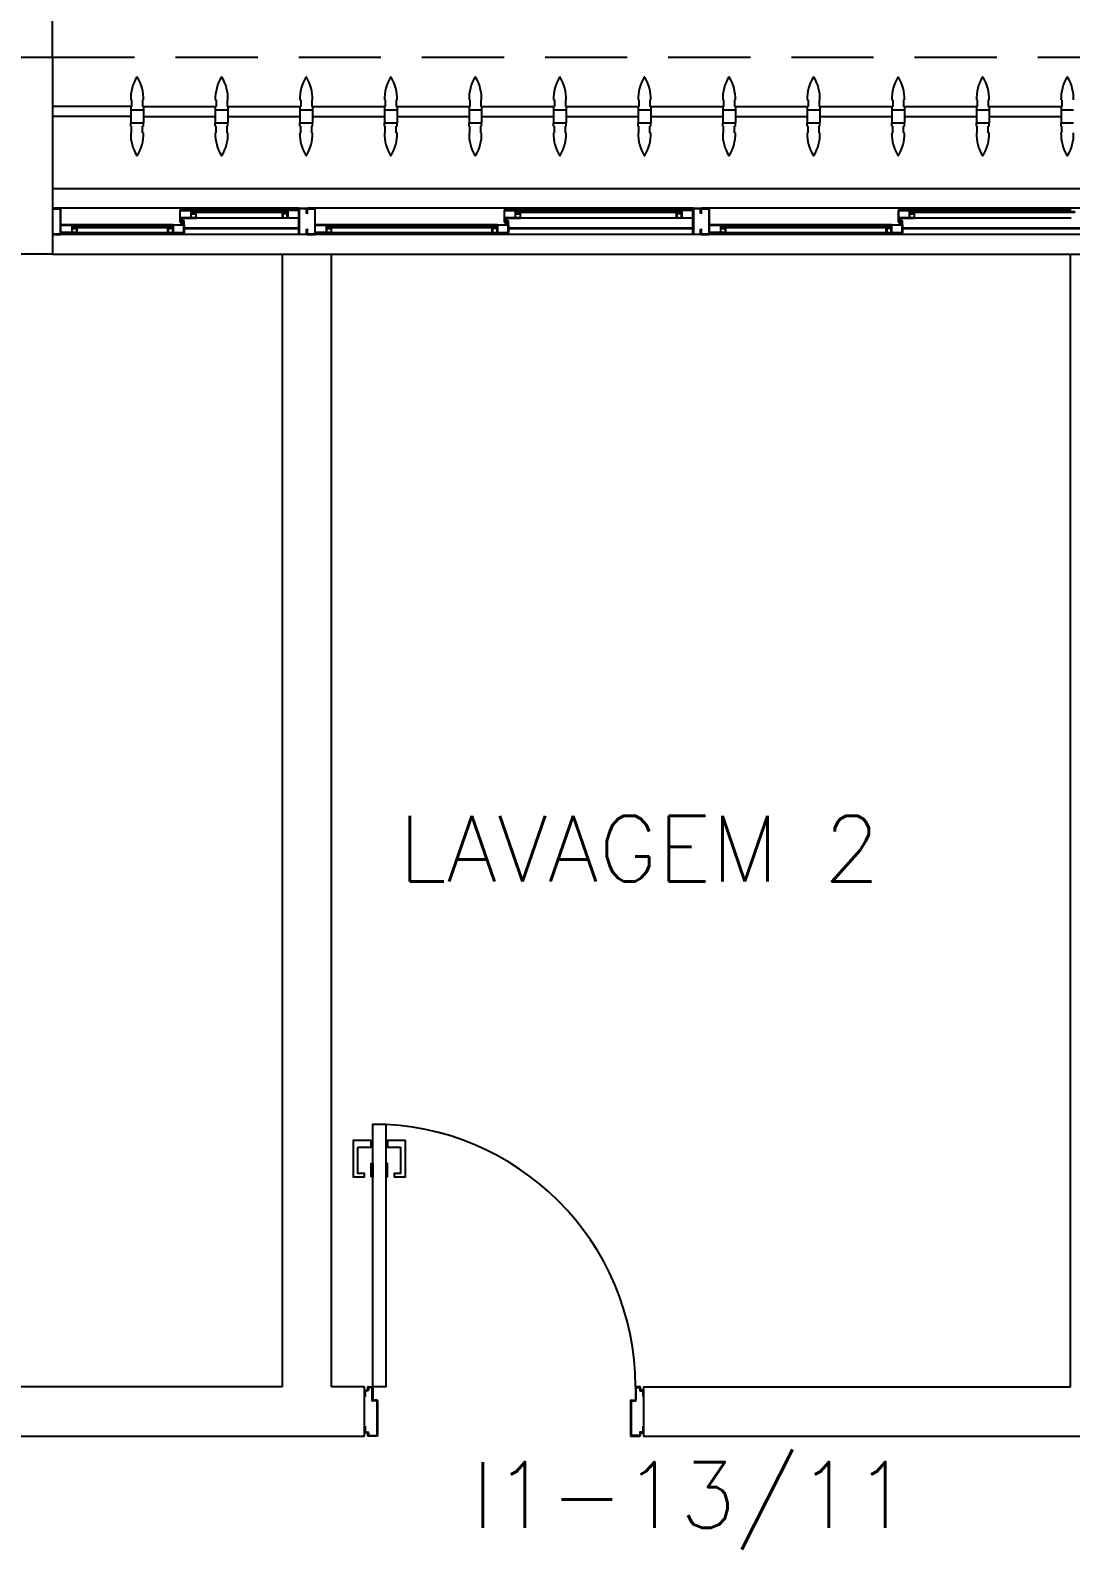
# Model space of a CAD drawing. Header units: millimetres. Extents: x 2801 to 3319, y 1187 to 1422.
# Drawn here: x 2943.108 to 2946.275, y 1353.454 to 1358.082 of the extents above; entities that cross this region are included whole.
import ezdxf

# ---------------------------------------------------------------- set-up
doc = ezdxf.new("R2010")
doc.units = ezdxf.units.MM
doc.linetypes.add('HIDDEN', pattern=[0.375, 0.25, -0.125])
for name, color, linetype in [('AR-ALV', 2, 'Continuous'), ('AR-BRISES', 1, 'Continuous'), ('AR-ESQ', 1, 'Continuous'), ('AR-ESTC', 3, 'Continuous'), ('AR-PEITORIL', 1, 'Continuous'), ('AR-PERGOLAPROJ', 1, 'HIDDEN'), ('AR-PORTA', 1, 'Continuous'), ('BR-PAINEL', 1, 'Continuous'), ('BR-SUPORTE', 1, 'Continuous'), ('DT-ESQ-BAGUETE-C', 2, 'Continuous'), ('DT-ESQ-BAGUETE-V', 1, 'Continuous'), ('DT-ESQ-CHAPA DOBRADA-V', 1, 'Continuous'), ('DT-ESQ-PERFIL CADEIRA-C', 2, 'Continuous'), ('DT-ESQ-PERFIL CADEIRA-V', 1, 'Continuous'), ('DT-ESQ-PERFIL U SIMPLES-C', 2, 'Continuous'), ('DT-ESQ-PERFIL U-C', 2, 'Continuous'), ('DT-ESQ-PERFIL U-V', 1, 'Continuous'), ('DT-ESQ-VIDRO-C', 2, 'Continuous'), ('ENDEREÇO', 2, 'Continuous'), ('maçaneta', 1, 'Continuous'), ('mov', 1, 'Continuous'), ('PG-PROJ', 1, 'HIDDEN'), ('PM-PERFIL U-C', 2, 'Continuous'), ('pm1', 2, 'Continuous'), ('TEXTO', 2, 'Continuous')]:
    doc.layers.add(name, color=color, linetype=linetype)
doc.styles.add('UNB-100', font='simplex.shx', dxfattribs={"height": 0.2})
doc.styles.add('UNB1-100', font='simplex.shx', dxfattribs={"height": 0.2})

# ---------------------------------------------------------------- blocks, each defined once
blk = doc.blocks.new('EF50-P')
at = {"layer": 'DT-ESQ-BAGUETE-C', "ltscale": 0.1}
for points in [[(2.61, -0.08), (2.5965, -0.08), (2.5965, -0.0785), (2.6095, -0.0785, 0.414214), (2.61, -0.078), (2.61, -0.067, 0.414214), (2.6095, -0.0665), (2.5965, -0.0665), (2.5965, -0.065), (2.61, -0.065, -0.414214), (2.6115, -0.0665), (2.6115, -0.0785, -0.414214)], [(3.1015, -0.08), (3.115, -0.08), (3.115, -0.0785), (3.102, -0.0785, -0.414214), (3.1015, -0.078), (3.1015, -0.067, -0.414214), (3.102, -0.0665), (3.115, -0.0665), (3.115, -0.065), (3.1015, -0.065, 0.414214), (3.1, -0.0665), (3.1, -0.0785, 0.414214)], [(3.81, -0.08), (3.7965, -0.08), (3.7965, -0.0785), (3.8095, -0.0785, 0.414214), (3.81, -0.078), (3.81, -0.067, 0.414214), (3.8095, -0.0665), (3.7965, -0.0665), (3.7965, -0.065), (3.81, -0.065, -0.414214), (3.8115, -0.0665), (3.8115, -0.0785, -0.414214)], [(4.3015, -0.08), (4.315, -0.08), (4.315, -0.0785), (4.302, -0.0785, -0.414214), (4.3015, -0.078), (4.3015, -0.067, -0.414214), (4.302, -0.0665), (4.315, -0.0665), (4.315, -0.065), (4.3015, -0.065, 0.414214), (4.3, -0.0665), (4.3, -0.0785, 0.414214)], [(4.7975, -0.08), (4.784, -0.08), (4.784, -0.0785), (4.797, -0.0785, 0.414214), (4.7975, -0.078), (4.7975, -0.067, 0.414214), (4.797, -0.0665), (4.784, -0.0665), (4.784, -0.065), (4.7975, -0.065, -0.414214), (4.799, -0.0665), (4.799, -0.0785, -0.414214)], [(5.0765, -0.08), (5.09, -0.08), (5.09, -0.0785), (5.077, -0.0785, -0.414214), (5.0765, -0.078), (5.0765, -0.067, -0.414214), (5.077, -0.0665), (5.09, -0.0665), (5.09, -0.065), (5.0765, -0.065, 0.414214), (5.075, -0.0665), (5.075, -0.0785, 0.414214)], [(2.5265, -0.125), (2.54, -0.125), (2.54, -0.1235), (2.527, -0.1235, -0.414214), (2.5265, -0.123), (2.5265, -0.112, -0.414214), (2.527, -0.1115), (2.54, -0.1115), (2.54, -0.11), (2.5265, -0.11, 0.414214), (2.525, -0.1115), (2.525, -0.1235, 0.414214)], [(3.2485, -0.125), (3.235, -0.125), (3.235, -0.1235), (3.248, -0.1235, 0.414214), (3.2485, -0.123), (3.2485, -0.112, 0.414214), (3.248, -0.1115), (3.235, -0.1115), (3.235, -0.11), (3.2485, -0.11, -0.414214), (3.25, -0.1115), (3.25, -0.1235, -0.414214)], [(3.7265, -0.125), (3.74, -0.125), (3.74, -0.1235), (3.727, -0.1235, -0.414214), (3.7265, -0.123), (3.7265, -0.112, -0.414214), (3.727, -0.1115), (3.74, -0.1115), (3.74, -0.11), (3.7265, -0.11, 0.414214), (3.725, -0.1115), (3.725, -0.1235, 0.414214)], [(4.4485, -0.125), (4.435, -0.125), (4.435, -0.1235), (4.448, -0.1235, 0.414214), (4.4485, -0.123), (4.4485, -0.112, 0.414214), (4.448, -0.1115), (4.435, -0.1115), (4.435, -0.11), (4.4485, -0.11, -0.414214), (4.45, -0.1115), (4.45, -0.1235, -0.414214)], [(4.714, -0.125), (4.7275, -0.125), (4.7275, -0.1235), (4.7145, -0.1235, -0.414214), (4.714, -0.123), (4.714, -0.112, -0.414214), (4.7145, -0.1115), (4.7275, -0.1115), (4.7275, -0.11), (4.714, -0.11, 0.414214), (4.7125, -0.1115), (4.7125, -0.1235, 0.414214)]]:
    blk.add_lwpolyline(points, format="xyb", close=True, dxfattribs=at)
at = {"layer": 'DT-ESQ-BAGUETE-V', "ltscale": 0.1}
for p, q in [((2.61, -0.065), (3.1015, -0.065)), ((3.81, -0.065), (4.3015, -0.065)), ((4.7975, -0.065), (5.0765, -0.065)), ((2.0485, -0.11), (2.5265, -0.11)), ((3.2485, -0.11), (3.7265, -0.11)), ((4.4485, -0.11), (4.714, -0.11))]:
    blk.add_line(p, q, dxfattribs=at)
at = {"layer": 'DT-ESQ-CHAPA DOBRADA-V', "ltscale": 0.1}
for p, q in [((2, -0.077), (2.5615, -0.077)), ((2, -0.08), (2.5615, -0.08)), ((3.2, -0.077), (3.7615, -0.077)), ((3.2, -0.08), (3.7615, -0.08)), ((4.4, -0.077), (4.749, -0.077)), ((4.4, -0.08), (4.749, -0.08))]:
    blk.add_line(p, q, dxfattribs=at)
at = {"layer": 'DT-ESQ-PERFIL CADEIRA-C', "ltscale": 0.1}
for p, q in [((2.5635, -0.0885), (2.61, -0.0885)), ((3.15, -0.0885), (3.1015, -0.0885)), ((3.7635, -0.0885), (3.81, -0.0885)), ((4.35, -0.0885), (4.3015, -0.0885)), ((4.751, -0.0885), (4.7975, -0.0885)), ((5.125, -0.0885), (5.0765, -0.0885)), ((2.573, -0.1335), (2.5265, -0.1335)), ((3.2, -0.1335), (3.2485, -0.1335)), ((3.773, -0.1335), (3.7265, -0.1335)), ((4.4, -0.1335), (4.4485, -0.1335)), ((4.7605, -0.1335), (4.714, -0.1335))]:
    blk.add_line(p, q, dxfattribs=at)
for points in [[(2.61, -0.087, -1), (2.61, -0.09), (2.5635, -0.09, -0.414214), (2.5615, -0.088), (2.5615, -0.067, -0.414214), (2.5635, -0.065), (2.595, -0.065, -0.414214), (2.5965, -0.0665), (2.5965, -0.087)], [(2.5965, -0.0885, -0.198913), (2.5954, -0.0881, -0.198913), (2.595, -0.087), (2.595, -0.067, 0.414214), (2.5945, -0.0665), (2.5635, -0.0665, 0.414214), (2.563, -0.067), (2.563, -0.088, 0.414214), (2.5635, -0.0885)], [(3.1015, -0.09), (3.15, -0.09), (3.15, -0.0885), (3.115, -0.0885, 0.198912), (3.1161, -0.0881, 0.198913), (3.1165, -0.087), (3.1165, -0.067, -0.414214), (3.117, -0.0665), (3.15, -0.0665), (3.15, -0.065), (3.1165, -0.065, 0.414214), (3.115, -0.0665), (3.115, -0.0785), (3.115, -0.08), (3.115, -0.087), (3.1015, -0.087, 1)], [(3.81, -0.087, -1), (3.81, -0.09), (3.7635, -0.09, -0.414214), (3.7615, -0.088), (3.7615, -0.067, -0.414214), (3.7635, -0.065), (3.795, -0.065, -0.414214), (3.7965, -0.0665), (3.7965, -0.087)], [(3.7965, -0.0885, -0.198913), (3.7954, -0.0881, -0.198913), (3.795, -0.087), (3.795, -0.067, 0.414214), (3.7945, -0.0665), (3.7635, -0.0665, 0.414214), (3.763, -0.067), (3.763, -0.088, 0.414214), (3.7635, -0.0885)], [(4.3015, -0.09), (4.35, -0.09), (4.35, -0.0885), (4.315, -0.0885, 0.198912), (4.3161, -0.0881, 0.198913), (4.3165, -0.087), (4.3165, -0.067, -0.414214), (4.317, -0.0665), (4.35, -0.0665), (4.35, -0.065), (4.3165, -0.065, 0.414214), (4.315, -0.0665), (4.315, -0.0785), (4.315, -0.08), (4.315, -0.087), (4.3015, -0.087, 1)], [(4.7975, -0.087, -1), (4.7975, -0.09), (4.751, -0.09, -0.414214), (4.749, -0.088), (4.749, -0.067, -0.414214), (4.751, -0.065), (4.7825, -0.065, -0.414214), (4.784, -0.0665), (4.784, -0.087)], [(4.784, -0.0885, -0.198913), (4.7829, -0.0881, -0.198913), (4.7825, -0.087), (4.7825, -0.067, 0.414214), (4.782, -0.0665), (4.751, -0.0665, 0.414214), (4.7505, -0.067), (4.7505, -0.088, 0.414214), (4.751, -0.0885)], [(5.0765, -0.09), (5.125, -0.09), (5.125, -0.0885), (5.09, -0.0885, 0.198912), (5.0911, -0.0881, 0.198913), (5.0915, -0.087), (5.0915, -0.067, -0.414214), (5.092, -0.0665), (5.125, -0.0665), (5.125, -0.065), (5.0915, -0.065, 0.414214), (5.09, -0.0665), (5.09, -0.0785), (5.09, -0.08), (5.09, -0.087), (5.0765, -0.087, 1)], [(2.5265, -0.132, 1), (2.5265, -0.135), (2.573, -0.135, 0.414214), (2.575, -0.133), (2.575, -0.112, 0.414214), (2.573, -0.11), (2.5415, -0.11, 0.414214), (2.54, -0.1115), (2.54, -0.132)], [(2.54, -0.1335, 0.198913), (2.5411, -0.1331, 0.198913), (2.5415, -0.132), (2.5415, -0.112, -0.414214), (2.542, -0.1115), (2.573, -0.1115, -0.414214), (2.5735, -0.112), (2.5735, -0.133, -0.414214), (2.573, -0.1335)], [(3.2485, -0.135), (3.2, -0.135), (3.2, -0.1335), (3.235, -0.1335, -0.198912), (3.2339, -0.1331, -0.198913), (3.2335, -0.132), (3.2335, -0.112, 0.414214), (3.233, -0.1115), (3.2, -0.1115), (3.2, -0.11), (3.2335, -0.11, -0.414214), (3.235, -0.1115), (3.235, -0.1235), (3.235, -0.125), (3.235, -0.132), (3.2485, -0.132, -1)], [(3.7265, -0.132, 1), (3.7265, -0.135), (3.773, -0.135, 0.414214), (3.775, -0.133), (3.775, -0.112, 0.414214), (3.773, -0.11), (3.7415, -0.11, 0.414214), (3.74, -0.1115), (3.74, -0.132)], [(3.74, -0.1335, 0.198913), (3.7411, -0.1331, 0.198913), (3.7415, -0.132), (3.7415, -0.112, -0.414214), (3.742, -0.1115), (3.773, -0.1115, -0.414214), (3.7735, -0.112), (3.7735, -0.133, -0.414214), (3.773, -0.1335)], [(4.4485, -0.135), (4.4, -0.135), (4.4, -0.1335), (4.435, -0.1335, -0.198912), (4.4339, -0.1331, -0.198913), (4.4335, -0.132), (4.4335, -0.112, 0.414214), (4.433, -0.1115), (4.4, -0.1115), (4.4, -0.11), (4.4335, -0.11, -0.414214), (4.435, -0.1115), (4.435, -0.1235), (4.435, -0.125), (4.435, -0.132), (4.4485, -0.132, -1)], [(4.714, -0.132, 1), (4.714, -0.135), (4.7605, -0.135, 0.414214), (4.7625, -0.133), (4.7625, -0.112, 0.414214), (4.7605, -0.11), (4.729, -0.11, 0.414214), (4.7275, -0.1115), (4.7275, -0.132)], [(4.7275, -0.1335, 0.198913), (4.7286, -0.1331, 0.198913), (4.729, -0.132), (4.729, -0.112, -0.414214), (4.7295, -0.1115), (4.7605, -0.1115, -0.414214), (4.761, -0.112), (4.761, -0.133, -0.414214), (4.7605, -0.1335)]]:
    blk.add_lwpolyline(points, format="xyb", close=True, dxfattribs=at)
at = {"layer": 'DT-ESQ-PERFIL CADEIRA-V', "ltscale": 0.1}
for p, q in [((2.595, -0.09), (3.1015, -0.09)), ((3.795, -0.09), (4.3015, -0.09)), ((4.7825, -0.09), (5.0765, -0.09)), ((2.0485, -0.135), (2.5265, -0.135)), ((3.2485, -0.135), (3.7265, -0.135)), ((4.4485, -0.135), (4.714, -0.135))]:
    blk.add_line(p, q, dxfattribs=at)
at = {"layer": 'DT-ESQ-PERFIL U SIMPLES-C', "ltscale": 0.1}
for points in [[(2.5635, -0.102), (2.5715, -0.102), (2.5715, -0.1005), (2.5635, -0.1005, -0.414214), (2.563, -0.1), (2.563, -0.092, -0.414214), (2.5635, -0.0915), (2.5715, -0.0915), (2.5715, -0.09), (2.5635, -0.09, 0.414214), (2.5615, -0.092), (2.5615, -0.1, 0.414214)], [(3.7635, -0.102), (3.7715, -0.102), (3.7715, -0.1005), (3.7635, -0.1005, -0.414214), (3.763, -0.1), (3.763, -0.092, -0.414214), (3.7635, -0.0915), (3.7715, -0.0915), (3.7715, -0.09), (3.7635, -0.09, 0.414214), (3.7615, -0.092), (3.7615, -0.1, 0.414214)], [(4.751, -0.102), (4.759, -0.102), (4.759, -0.1005), (4.751, -0.1005, -0.414214), (4.7505, -0.1), (4.7505, -0.092, -0.414214), (4.751, -0.0915), (4.759, -0.0915), (4.759, -0.09), (4.751, -0.09, 0.414214), (4.749, -0.092), (4.749, -0.1, 0.414214)], [(2.573, -0.098), (2.565, -0.098), (2.565, -0.0995), (2.573, -0.0995, -0.414214), (2.5735, -0.1), (2.5735, -0.108, -0.414214), (2.573, -0.1085), (2.565, -0.1085), (2.565, -0.11), (2.573, -0.11, 0.414214), (2.575, -0.108), (2.575, -0.1, 0.414214)], [(3.773, -0.098), (3.765, -0.098), (3.765, -0.0995), (3.773, -0.0995, -0.414214), (3.7735, -0.1), (3.7735, -0.108, -0.414214), (3.773, -0.1085), (3.765, -0.1085), (3.765, -0.11), (3.773, -0.11, 0.414214), (3.775, -0.108), (3.775, -0.1, 0.414214)], [(4.7605, -0.098), (4.7525, -0.098), (4.7525, -0.0995), (4.7605, -0.0995, -0.414214), (4.761, -0.1), (4.761, -0.108, -0.414214), (4.7605, -0.1085), (4.7525, -0.1085), (4.7525, -0.11), (4.7605, -0.11, 0.414214), (4.7625, -0.108), (4.7625, -0.1, 0.414214)]]:
    blk.add_lwpolyline(points, format="xyb", close=True, dxfattribs=at)
at = {"layer": 'DT-ESQ-PERFIL U-C', "ltscale": 0.1}
for points in [[(3.175, -0.0615, 0.414214), (3.1735, -0.06), (3.1515, -0.06, 0.414214), (3.15, -0.0615), (3.15, -0.1385, 0.414214), (3.1515, -0.14), (3.1735, -0.14, 0.414214), (3.175, -0.1385), (3.175, -0.125), (3.1735, -0.125), (3.1735, -0.138, -0.414214), (3.173, -0.1385), (3.152, -0.1385, -0.414214), (3.1515, -0.138), (3.1515, -0.062, -0.414214), (3.152, -0.0615), (3.173, -0.0615, -0.414214), (3.1735, -0.062), (3.1735, -0.075), (3.175, -0.075)], [(3.175, -0.0615, -0.414214), (3.1765, -0.06), (3.1985, -0.06, -0.414214), (3.2, -0.0615), (3.2, -0.1385, -0.414214), (3.1985, -0.14), (3.1765, -0.14, -0.414214), (3.175, -0.1385), (3.175, -0.125), (3.1765, -0.125), (3.1765, -0.138, 0.414214), (3.177, -0.1385), (3.198, -0.1385, 0.414214), (3.1985, -0.138), (3.1985, -0.062, 0.414214), (3.198, -0.0615), (3.177, -0.0615, 0.414214), (3.1765, -0.062), (3.1765, -0.075), (3.175, -0.075)], [(4.375, -0.0615, 0.414214), (4.3735, -0.06), (4.3515, -0.06, 0.414214), (4.35, -0.0615), (4.35, -0.1385, 0.414214), (4.3515, -0.14), (4.3735, -0.14, 0.414214), (4.375, -0.1385), (4.375, -0.125), (4.3735, -0.125), (4.3735, -0.138, -0.414214), (4.373, -0.1385), (4.352, -0.1385, -0.414214), (4.3515, -0.138), (4.3515, -0.062, -0.414214), (4.352, -0.0615), (4.373, -0.0615, -0.414214), (4.3735, -0.062), (4.3735, -0.075), (4.375, -0.075)], [(4.375, -0.0615, -0.414214), (4.3765, -0.06), (4.3985, -0.06, -0.414214), (4.4, -0.0615), (4.4, -0.1385, -0.414214), (4.3985, -0.14), (4.3765, -0.14, -0.414214), (4.375, -0.1385), (4.375, -0.125), (4.3765, -0.125), (4.3765, -0.138, 0.414214), (4.377, -0.1385), (4.398, -0.1385, 0.414214), (4.3985, -0.138), (4.3985, -0.062, 0.414214), (4.398, -0.0615), (4.377, -0.0615, 0.414214), (4.3765, -0.062), (4.3765, -0.075), (4.375, -0.075)], [(5.15, -0.0615, 0.414214), (5.1485, -0.06), (5.1265, -0.06, 0.414214), (5.125, -0.0615), (5.125, -0.1385, 0.414214), (5.1265, -0.14), (5.1485, -0.14, 0.414214), (5.15, -0.1385), (5.15, -0.125), (5.1485, -0.125), (5.1485, -0.138, -0.414214), (5.148, -0.1385), (5.127, -0.1385, -0.414214), (5.1265, -0.138), (5.1265, -0.062, -0.414214), (5.127, -0.0615), (5.148, -0.0615, -0.414214), (5.1485, -0.062), (5.1485, -0.075), (5.15, -0.075)]]:
    blk.add_lwpolyline(points, format="xyb", close=True, dxfattribs=at)
at = {"layer": 'DT-ESQ-PERFIL U-V', "ltscale": 0.1}
for p, q in [((1.9985, -0.06), (3.1515, -0.06)), ((3.1985, -0.06), (4.3515, -0.06)), ((4.3985, -0.06), (5.1265, -0.06)), ((1.9985, -0.14), (3.1515, -0.14)), ((3.1985, -0.14), (4.3515, -0.14)), ((4.3985, -0.14), (5.1265, -0.14))]:
    blk.add_line(p, q, dxfattribs=at)
at = {"layer": 'DT-ESQ-VIDRO-C', "ltscale": 0.1}
for points in [[(3.1125, -0.085), (3.1125, -0.082), (2.599, -0.082), (2.599, -0.085)], [(4.3125, -0.085), (4.3125, -0.082), (3.799, -0.082), (3.799, -0.085)], [(5.0875, -0.085), (5.0875, -0.082), (4.7865, -0.082), (4.7865, -0.085)], [(2.038, -0.13), (2.038, -0.127), (2.537, -0.127), (2.537, -0.13)], [(3.238, -0.13), (3.238, -0.127), (3.737, -0.127), (3.737, -0.13)], [(4.438, -0.13), (4.438, -0.127), (4.7245, -0.127), (4.7245, -0.13)]]:
    blk.add_lwpolyline(points, close=True, dxfattribs=at)
blk = doc.blocks.new('BR-MODULO8')
at = {"layer": 'BR-PAINEL'}
for p, q in [((-4.9117, 0.27), (-4.9092, 0.27)), ((-4.9117, 0.25), (-4.9117, 0.24)), ((-4.9117, 0.25), (-4.9092, 0.25)), ((-4.9117, 0.24), (-4.8733, 0.24)), ((-4.9117, 0.24), (-4.9117, 0.2)), ((-4.9092, 0.27), (-4.9092, 0.25)), ((-4.8758, 0.27), (-4.8758, 0.25)), ((-4.8733, 0.27), (-4.8758, 0.27)), ((-4.8733, 0.25), (-4.8758, 0.25)), ((-4.8733, 0.25), (-4.8733, 0.24)), ((-4.8733, 0.24), (-4.8733, 0.2)), ((-4.6542, 0.27), (-4.6517, 0.27)), ((-4.6542, 0.25), (-4.6542, 0.24)), ((-4.6542, 0.25), (-4.6517, 0.25)), ((-4.6542, 0.24), (-4.6158, 0.24)), ((-4.6542, 0.24), (-4.6542, 0.2)), ((-4.6517, 0.27), (-4.6517, 0.25)), ((-4.6183, 0.27), (-4.6183, 0.25)), ((-4.6158, 0.27), (-4.6183, 0.27)), ((-4.6158, 0.25), (-4.6183, 0.25)), ((-4.6158, 0.25), (-4.6158, 0.24)), ((-4.6158, 0.24), (-4.6158, 0.2)), ((-4.3967, 0.27), (-4.3942, 0.27)), ((-4.3967, 0.25), (-4.3967, 0.24)), ((-4.3967, 0.25), (-4.3942, 0.25)), ((-4.3967, 0.24), (-4.3583, 0.24)), ((-4.3967, 0.24), (-4.3967, 0.2)), ((-4.3942, 0.27), (-4.3942, 0.25)), ((-4.3608, 0.27), (-4.3608, 0.25)), ((-4.3583, 0.27), (-4.3608, 0.27)), ((-4.3583, 0.25), (-4.3608, 0.25)), ((-4.3583, 0.25), (-4.3583, 0.24)), ((-4.3583, 0.24), (-4.3583, 0.2)), ((-4.1392, 0.27), (-4.1367, 0.27)), ((-4.1392, 0.25), (-4.1392, 0.24)), ((-4.1392, 0.25), (-4.1367, 0.25)), ((-4.1392, 0.24), (-4.1008, 0.24)), ((-4.1392, 0.24), (-4.1392, 0.2)), ((-4.1367, 0.27), (-4.1367, 0.25)), ((-4.1033, 0.27), (-4.1033, 0.25)), ((-4.1008, 0.27), (-4.1033, 0.27)), ((-4.1008, 0.25), (-4.1033, 0.25)), ((-4.1008, 0.25), (-4.1008, 0.24)), ((-4.1008, 0.24), (-4.1008, 0.2)), ((-3.8817, 0.27), (-3.8792, 0.27)), ((-3.8817, 0.25), (-3.8817, 0.24)), ((-3.8817, 0.25), (-3.8792, 0.25)), ((-3.8817, 0.24), (-3.8433, 0.24)), ((-3.8817, 0.24), (-3.8817, 0.2)), ((-3.8792, 0.27), (-3.8792, 0.25)), ((-3.8458, 0.27), (-3.8458, 0.25)), ((-3.8433, 0.27), (-3.8458, 0.27)), ((-3.8433, 0.25), (-3.8458, 0.25)), ((-3.8433, 0.25), (-3.8433, 0.24)), ((-3.8433, 0.24), (-3.8433, 0.2)), ((-3.6242, 0.27), (-3.6217, 0.27)), ((-3.6242, 0.25), (-3.6242, 0.24)), ((-3.6242, 0.25), (-3.6217, 0.25)), ((-3.6242, 0.24), (-3.5858, 0.24)), ((-3.6242, 0.24), (-3.6242, 0.2)), ((-3.6217, 0.27), (-3.6217, 0.25)), ((-3.5883, 0.27), (-3.5883, 0.25)), ((-3.5858, 0.27), (-3.5883, 0.27)), ((-3.5858, 0.25), (-3.5883, 0.25)), ((-3.5858, 0.25), (-3.5858, 0.24)), ((-3.5858, 0.24), (-3.5858, 0.2)), ((-3.3667, 0.27), (-3.3642, 0.27)), ((-3.3667, 0.25), (-3.3667, 0.24)), ((-3.3667, 0.25), (-3.3642, 0.25)), ((-3.3667, 0.24), (-3.3283, 0.24)), ((-3.3667, 0.24), (-3.3667, 0.2)), ((-3.3642, 0.27), (-3.3642, 0.25)), ((-3.3308, 0.27), (-3.3308, 0.25)), ((-3.3283, 0.27), (-3.3308, 0.27)), ((-3.3283, 0.25), (-3.3308, 0.25)), ((-3.3283, 0.25), (-3.3283, 0.24)), ((-3.3283, 0.24), (-3.3283, 0.2)), ((-3.1092, 0.27), (-3.1067, 0.27)), ((-3.1092, 0.25), (-3.1092, 0.24)), ((-3.1092, 0.25), (-3.1067, 0.25)), ((-3.1092, 0.24), (-3.0708, 0.24)), ((-3.1092, 0.24), (-3.1092, 0.2)), ((-3.1067, 0.27), (-3.1067, 0.25)), ((-3.0733, 0.27), (-3.0733, 0.25)), ((-3.0708, 0.27), (-3.0733, 0.27)), ((-3.0708, 0.25), (-3.0733, 0.25)), ((-3.0708, 0.25), (-3.0708, 0.24)), ((-3.0708, 0.24), (-3.0708, 0.2)), ((-2.8517, 0.27), (-2.8492, 0.27)), ((-2.8517, 0.25), (-2.8517, 0.24)), ((-2.8517, 0.25), (-2.8492, 0.25)), ((-2.8517, 0.24), (-2.8133, 0.24)), ((-2.8517, 0.24), (-2.8517, 0.2)), ((-2.8492, 0.27), (-2.8492, 0.25)), ((-2.8158, 0.27), (-2.8158, 0.25)), ((-2.8133, 0.27), (-2.8158, 0.27)), ((-2.8133, 0.25), (-2.8158, 0.25)), ((-2.8133, 0.25), (-2.8133, 0.24)), ((-2.8133, 0.24), (-2.8133, 0.2)), ((-2.5942, 0.27), (-2.5917, 0.27)), ((-2.5942, 0.25), (-2.5942, 0.24)), ((-2.5942, 0.25), (-2.5917, 0.25)), ((-2.5942, 0.24), (-2.5558, 0.24)), ((-2.5942, 0.24), (-2.5942, 0.2)), ((-2.5917, 0.27), (-2.5917, 0.25)), ((-2.5583, 0.27), (-2.5583, 0.25)), ((-2.5558, 0.27), (-2.5583, 0.27)), ((-2.5558, 0.25), (-2.5583, 0.25)), ((-2.5558, 0.25), (-2.5558, 0.24)), ((-2.5558, 0.24), (-2.5558, 0.2)), ((-2.3367, 0.27), (-2.3342, 0.27)), ((-2.3367, 0.25), (-2.3367, 0.24)), ((-2.3367, 0.25), (-2.3342, 0.25)), ((-2.3367, 0.24), (-2.2983, 0.24)), ((-2.3367, 0.24), (-2.3367, 0.2)), ((-2.3342, 0.27), (-2.3342, 0.25)), ((-2.3008, 0.27), (-2.3008, 0.25)), ((-2.2983, 0.27), (-2.3008, 0.27)), ((-2.2983, 0.25), (-2.3008, 0.25)), ((-2.2983, 0.25), (-2.2983, 0.24)), ((-2.2983, 0.24), (-2.2983, 0.2)), ((-2.0792, 0.27), (-2.0767, 0.27)), ((-2.0792, 0.25), (-2.0792, 0.24)), ((-2.0792, 0.25), (-2.0767, 0.25)), ((-2.0792, 0.24), (-2.0408, 0.24)), ((-2.0792, 0.24), (-2.0792, 0.2)), ((-2.0767, 0.27), (-2.0767, 0.25)), ((-4.9117, 0.2), (-4.8733, 0.2)), ((-4.9117, 0.19), (-4.9117, 0.2)), ((-4.9117, 0.19), (-4.9092, 0.19)), ((-4.9092, 0.17), (-4.9092, 0.19)), ((-4.8733, 0.19), (-4.8758, 0.19)), ((-4.8758, 0.17), (-4.8758, 0.19)), ((-4.8733, 0.19), (-4.8733, 0.2)), ((-4.6542, 0.2), (-4.6158, 0.2)), ((-4.6542, 0.19), (-4.6542, 0.2)), ((-4.6542, 0.19), (-4.6517, 0.19)), ((-4.6517, 0.17), (-4.6517, 0.19)), ((-4.6158, 0.19), (-4.6183, 0.19)), ((-4.6183, 0.17), (-4.6183, 0.19)), ((-4.6158, 0.19), (-4.6158, 0.2)), ((-4.3967, 0.2), (-4.3583, 0.2)), ((-4.3967, 0.19), (-4.3967, 0.2)), ((-4.3967, 0.19), (-4.3942, 0.19)), ((-4.3942, 0.17), (-4.3942, 0.19)), ((-4.3583, 0.19), (-4.3608, 0.19)), ((-4.3608, 0.17), (-4.3608, 0.19)), ((-4.3583, 0.19), (-4.3583, 0.2)), ((-4.1392, 0.2), (-4.1008, 0.2)), ((-4.1392, 0.19), (-4.1392, 0.2)), ((-4.1392, 0.19), (-4.1367, 0.19)), ((-4.1367, 0.17), (-4.1367, 0.19)), ((-4.1008, 0.19), (-4.1033, 0.19)), ((-4.1033, 0.17), (-4.1033, 0.19)), ((-4.1008, 0.19), (-4.1008, 0.2)), ((-3.8817, 0.2), (-3.8433, 0.2)), ((-3.8817, 0.19), (-3.8817, 0.2)), ((-3.8817, 0.19), (-3.8792, 0.19)), ((-3.8792, 0.17), (-3.8792, 0.19)), ((-3.8433, 0.19), (-3.8458, 0.19)), ((-3.8458, 0.17), (-3.8458, 0.19)), ((-3.8433, 0.19), (-3.8433, 0.2)), ((-3.6242, 0.2), (-3.5858, 0.2)), ((-3.6242, 0.19), (-3.6242, 0.2)), ((-3.6242, 0.19), (-3.6217, 0.19)), ((-3.6217, 0.17), (-3.6217, 0.19)), ((-3.5858, 0.19), (-3.5883, 0.19)), ((-3.5883, 0.17), (-3.5883, 0.19)), ((-3.5858, 0.19), (-3.5858, 0.2)), ((-3.3667, 0.2), (-3.3283, 0.2)), ((-3.3667, 0.19), (-3.3667, 0.2)), ((-3.3667, 0.19), (-3.3642, 0.19)), ((-3.3642, 0.17), (-3.3642, 0.19)), ((-3.3283, 0.19), (-3.3308, 0.19)), ((-3.3308, 0.17), (-3.3308, 0.19)), ((-3.3283, 0.19), (-3.3283, 0.2)), ((-3.1092, 0.2), (-3.0708, 0.2)), ((-3.1092, 0.19), (-3.1092, 0.2)), ((-3.1092, 0.19), (-3.1067, 0.19)), ((-3.1067, 0.17), (-3.1067, 0.19)), ((-3.0708, 0.19), (-3.0733, 0.19)), ((-3.0733, 0.17), (-3.0733, 0.19)), ((-3.0708, 0.19), (-3.0708, 0.2)), ((-2.8517, 0.2), (-2.8133, 0.2)), ((-2.8517, 0.19), (-2.8517, 0.2)), ((-2.8517, 0.19), (-2.8492, 0.19)), ((-2.8492, 0.17), (-2.8492, 0.19)), ((-2.8133, 0.19), (-2.8158, 0.19)), ((-2.8158, 0.17), (-2.8158, 0.19)), ((-2.8133, 0.19), (-2.8133, 0.2)), ((-2.5942, 0.2), (-2.5558, 0.2)), ((-2.5942, 0.19), (-2.5942, 0.2)), ((-2.5942, 0.19), (-2.5917, 0.19)), ((-2.5917, 0.17), (-2.5917, 0.19)), ((-2.5558, 0.19), (-2.5583, 0.19)), ((-2.5583, 0.17), (-2.5583, 0.19)), ((-2.5558, 0.19), (-2.5558, 0.2)), ((-2.3367, 0.2), (-2.2983, 0.2)), ((-2.3367, 0.19), (-2.3367, 0.2)), ((-2.3367, 0.19), (-2.3342, 0.19)), ((-2.3342, 0.17), (-2.3342, 0.19)), ((-2.2983, 0.19), (-2.3008, 0.19)), ((-2.3008, 0.17), (-2.3008, 0.19)), ((-2.2983, 0.19), (-2.2983, 0.2)), ((-2.0792, 0.2), (-2.0408, 0.2)), ((-2.0792, 0.19), (-2.0792, 0.2)), ((-2.0792, 0.19), (-2.0767, 0.19)), ((-2.0767, 0.17), (-2.0767, 0.19)), ((-4.9117, 0.17), (-4.9092, 0.17)), ((-4.8733, 0.17), (-4.8758, 0.17)), ((-4.6542, 0.17), (-4.6517, 0.17)), ((-4.6158, 0.17), (-4.6183, 0.17)), ((-4.3967, 0.17), (-4.3942, 0.17)), ((-4.3583, 0.17), (-4.3608, 0.17)), ((-4.1392, 0.17), (-4.1367, 0.17)), ((-4.1008, 0.17), (-4.1033, 0.17)), ((-3.8817, 0.17), (-3.8792, 0.17)), ((-3.8433, 0.17), (-3.8458, 0.17)), ((-3.6242, 0.17), (-3.6217, 0.17)), ((-3.5858, 0.17), (-3.5883, 0.17)), ((-3.3667, 0.17), (-3.3642, 0.17)), ((-3.3283, 0.17), (-3.3308, 0.17)), ((-3.1092, 0.17), (-3.1067, 0.17)), ((-3.0708, 0.17), (-3.0733, 0.17)), ((-2.8517, 0.17), (-2.8492, 0.17)), ((-2.8133, 0.17), (-2.8158, 0.17)), ((-2.5942, 0.17), (-2.5917, 0.17)), ((-2.5558, 0.17), (-2.5583, 0.17)), ((-2.3367, 0.17), (-2.3342, 0.17)), ((-2.2983, 0.17), (-2.3008, 0.17)), ((-2.0792, 0.17), (-2.0767, 0.17))]:
    blk.add_line(p, q, dxfattribs=at)
for centre, radius, start, end in [((-4.7867, 0.2739), 0.1251, 148.4721, 181.772), ((-4.8925, 0.3387), 0.001, 37.1012, 142.8988), ((-4.9983, 0.2739), 0.1251, 358.228, 31.5279), ((-4.5292, 0.2739), 0.1251, 148.4721, 181.772), ((-4.635, 0.3387), 0.001, 37.1012, 142.8988), ((-4.7408, 0.2739), 0.1251, 358.228, 31.5279), ((-4.2717, 0.2739), 0.1251, 148.4721, 181.772), ((-4.3775, 0.3387), 0.001, 37.1012, 142.8988), ((-4.4833, 0.2739), 0.1251, 358.228, 31.5279), ((-4.0142, 0.2739), 0.1251, 148.4721, 181.772), ((-4.12, 0.3387), 0.001, 37.1012, 142.8988), ((-4.2258, 0.2739), 0.1251, 358.228, 31.5279), ((-3.7567, 0.2739), 0.1251, 148.4721, 181.772), ((-3.8625, 0.3387), 0.001, 37.1012, 142.8988), ((-3.9683, 0.2739), 0.1251, 358.228, 31.5279), ((-3.4992, 0.2739), 0.1251, 148.4721, 181.772), ((-3.605, 0.3387), 0.001, 37.1012, 142.8988), ((-3.7108, 0.2739), 0.1251, 358.228, 31.5279), ((-3.2417, 0.2739), 0.1251, 148.4721, 181.772), ((-3.3475, 0.3387), 0.001, 37.1012, 142.8988), ((-3.4533, 0.2739), 0.1251, 358.228, 31.5279), ((-2.9842, 0.2739), 0.1251, 148.4721, 181.772), ((-3.09, 0.3387), 0.001, 37.1012, 142.8988), ((-3.1958, 0.2739), 0.1251, 358.228, 31.5279), ((-2.7267, 0.2739), 0.1251, 148.4721, 181.772), ((-2.8325, 0.3387), 0.001, 37.1012, 142.8988), ((-2.9383, 0.2739), 0.1251, 358.228, 31.5279), ((-2.4692, 0.2739), 0.1251, 148.4721, 181.772), ((-2.575, 0.3387), 0.001, 37.1012, 142.8988), ((-2.6808, 0.2739), 0.1251, 358.228, 31.5279), ((-2.2117, 0.2739), 0.1251, 148.4721, 181.772), ((-2.3175, 0.3387), 0.001, 37.1012, 142.8988), ((-2.4233, 0.2739), 0.1251, 358.228, 31.5279), ((-1.9542, 0.2739), 0.1251, 148.4721, 181.772), ((-2.06, 0.3387), 0.001, 37.1012, 142.8988), ((-2.1658, 0.2739), 0.1251, 358.228, 31.5279), ((-4.7867, 0.1661), 0.1251, 178.228, 211.5279), ((-4.9983, 0.1661), 0.1251, 328.4721, 1.772), ((-4.5292, 0.1661), 0.1251, 178.228, 211.5279), ((-4.7408, 0.1661), 0.1251, 328.4721, 1.772), ((-4.2717, 0.1661), 0.1251, 178.228, 211.5279), ((-4.4833, 0.1661), 0.1251, 328.4721, 1.772), ((-4.0142, 0.1661), 0.1251, 178.228, 211.5279), ((-4.2258, 0.1661), 0.1251, 328.4721, 1.772), ((-3.7567, 0.1661), 0.1251, 178.228, 211.5279), ((-3.9683, 0.1661), 0.1251, 328.4721, 1.772), ((-3.4992, 0.1661), 0.1251, 178.228, 211.5279), ((-3.7108, 0.1661), 0.1251, 328.4721, 1.772), ((-3.2417, 0.1661), 0.1251, 178.228, 211.5279), ((-3.4533, 0.1661), 0.1251, 328.4721, 1.772), ((-2.9842, 0.1661), 0.1251, 178.228, 211.5279), ((-3.1958, 0.1661), 0.1251, 328.4721, 1.772), ((-2.7267, 0.1661), 0.1251, 178.228, 211.5279), ((-2.9383, 0.1661), 0.1251, 328.4721, 1.772), ((-2.4692, 0.1661), 0.1251, 178.228, 211.5279), ((-2.6808, 0.1661), 0.1251, 328.4721, 1.772), ((-2.2117, 0.1661), 0.1251, 178.228, 211.5279), ((-2.4233, 0.1661), 0.1251, 328.4721, 1.772), ((-1.9542, 0.1661), 0.1251, 178.228, 211.5279), ((-2.1658, 0.1661), 0.1251, 328.4721, 1.772), ((-4.8925, 0.1013), 0.001, 217.1012, 322.8988), ((-4.635, 0.1013), 0.001, 217.1012, 322.8988), ((-4.3775, 0.1013), 0.001, 217.1012, 322.8988), ((-4.12, 0.1013), 0.001, 217.1012, 322.8988), ((-3.8625, 0.1013), 0.001, 217.1012, 322.8988), ((-3.605, 0.1013), 0.001, 217.1012, 322.8988), ((-3.3475, 0.1013), 0.001, 217.1012, 322.8988), ((-3.09, 0.1013), 0.001, 217.1012, 322.8988), ((-2.8325, 0.1013), 0.001, 217.1012, 322.8988), ((-2.575, 0.1013), 0.001, 217.1012, 322.8988), ((-2.3175, 0.1013), 0.001, 217.1012, 322.8988), ((-2.06, 0.1013), 0.001, 217.1012, 322.8988)]:
    blk.add_arc(centre, radius, start, end, dxfattribs=at)
at = {"layer": 'BR-SUPORTE'}
for p, q in [((-4.9117, 0.25), (-5.15, 0.25)), ((-4.8733, 0.25), (-4.6517, 0.25)), ((-4.6158, 0.25), (-4.3942, 0.25)), ((-4.3583, 0.25), (-4.1367, 0.25)), ((-4.1008, 0.25), (-3.8792, 0.25)), ((-3.8433, 0.25), (-3.6217, 0.25)), ((-3.5858, 0.25), (-3.3642, 0.25)), ((-3.3283, 0.25), (-3.1067, 0.25)), ((-3.0708, 0.25), (-2.8492, 0.25)), ((-2.8133, 0.25), (-2.5917, 0.25)), ((-2.5558, 0.25), (-2.3342, 0.25)), ((-2.2983, 0.25), (-2.0767, 0.25)), ((-4.9117, 0.22), (-5.15, 0.22)), ((-4.8733, 0.22), (-4.6542, 0.22)), ((-4.6158, 0.22), (-4.3967, 0.22)), ((-4.3583, 0.22), (-4.1392, 0.22)), ((-4.1008, 0.22), (-3.8817, 0.22)), ((-3.8433, 0.22), (-3.6242, 0.22)), ((-3.5858, 0.22), (-3.3667, 0.22)), ((-3.3283, 0.22), (-3.1092, 0.22)), ((-3.0708, 0.22), (-2.8517, 0.22)), ((-2.8133, 0.22), (-2.5942, 0.22)), ((-2.5558, 0.22), (-2.3367, 0.22)), ((-2.2983, 0.22), (-2.0792, 0.22))]:
    blk.add_line(p, q, dxfattribs=at)
blk = doc.blocks.new('PG-MODULO1-PJ-C')
at = {"layer": 'PG-PROJ'}
for q in [(0.2, 3), (5.35, 0)]:
    blk.add_line((0.2, 0), q, dxfattribs=at)
blk = doc.blocks.new('PM3')
at = {"layer": 'maçaneta'}
for points in [[(0.02, 0.825), (-0.035, 0.825), (-0.035, 0.715), (0, 0.715), (0, 0.725), (-0.02, 0.725), (-0.02, 0.8035, -0.414214), (-0.0185, 0.805), (0.02, 0.805)], [(0.125, 0.825), (0.07, 0.825), (0.07, 0.805), (0.1085, 0.805, -0.414214), (0.11, 0.8035), (0.11, 0.725), (0.09, 0.725), (0.09, 0.715), (0.125, 0.715)]]:
    blk.add_lwpolyline(points, format="xyb", close=True, dxfattribs=at)
for points in [[(0.02, 0.715), (0.02, 0.755), (0.025, 0.755), (0.025, 0.715)], [(0.07, 0.715), (0.07, 0.755), (0.065, 0.755), (0.065, 0.715)]]:
    blk.add_lwpolyline(points, close=True, dxfattribs=at)
at = {"layer": 'mov'}
blk.add_arc((0.025, 0.075), 0.8, 0, 90, dxfattribs=at)
at = {"layer": 'PM-PERFIL U-C'}
for p, q in [((0, 0.045), (0, 0.0635)), ((0.0015, 0.065), (0.01, 0.065)), ((0.002, 0.063), (0.002, 0.045)), ((0.0105, 0.063), (0.002, 0.063)), ((0.01, 0.065), (0.01, 0.0735)), ((0.0115, 0.075), (0.0235, 0.075)), ((0.012, 0.073), (0.012, 0.0645)), ((0.023, 0.073), (0.012, 0.073)), ((0.023, 0.0335), (0.023, 0.073)), ((0.025, 0.0735), (0.025, 0.034)), ((0.825, 0.0735), (0.825, 0.034)), ((0.8385, 0.075), (0.8265, 0.075)), ((0.827, 0.073), (0.838, 0.073)), ((0.827, 0.0335), (0.827, 0.073)), ((0.838, 0.073), (0.838, 0.0645)), ((0.8395, 0.063), (0.848, 0.063)), ((0.84, 0.065), (0.84, 0.0735)), ((0.8485, 0.065), (0.84, 0.065)), ((0.848, 0.063), (0.848, 0.045)), ((0.85, 0.045), (0.85, 0.0635)), ((0.002, 0.045), (0, 0.045)), ((0.038, 0.032), (0.0245, 0.032)), ((0.0385, 0.034), (0.025, 0.034)), ((0.038, 0.032), (0.038, -0.073)), ((0.04, 0.0325), (0.04, -0.0735)), ((0.81, 0.0325), (0.81, -0.0735)), ((0.8115, 0.034), (0.825, 0.034)), ((0.812, 0.032), (0.8255, 0.032)), ((0.812, 0.032), (0.812, -0.073)), ((0.848, 0.045), (0.85, 0.045)), ((0, -0.045), (0.002, -0.045)), ((0, -0.0635), (0, -0.045)), ((0.002, -0.045), (0.002, -0.063)), ((0.85, -0.045), (0.848, -0.045)), ((0.848, -0.045), (0.848, -0.063)), ((0.85, -0.0635), (0.85, -0.045)), ((0.01, -0.065), (0.0015, -0.065)), ((0.002, -0.063), (0.0105, -0.063)), ((0.01, -0.0735), (0.01, -0.065)), ((0.0385, -0.075), (0.0115, -0.075)), ((0.012, -0.0645), (0.012, -0.073)), ((0.012, -0.073), (0.038, -0.073)), ((0.8115, -0.075), (0.8385, -0.075)), ((0.838, -0.073), (0.812, -0.073)), ((0.838, -0.0645), (0.838, -0.073)), ((0.848, -0.063), (0.8395, -0.063)), ((0.84, -0.0735), (0.84, -0.065)), ((0.84, -0.065), (0.8485, -0.065))]:
    blk.add_line(p, q, dxfattribs=at)
for centre, start, end in [((0.0015, 0.0635), 90, 180), ((0.0115, 0.0735), 90, 180), ((0.0105, 0.0645), 270, 0), ((0.0235, 0.0735), 360, 90), ((0.8265, 0.0735), 90, 180), ((0.8395, 0.0645), 180, 270), ((0.8385, 0.0735), 0, 90), ((0.8485, 0.0635), 0, 90), ((0.0245, 0.0335), 180, 270), ((0.0385, 0.0325), 0, 90), ((0.8115, 0.0325), 90, 180), ((0.8255, 0.0335), 270, 0), ((0.0015, -0.0635), 180, 270), ((0.0115, -0.0735), 180, 270), ((0.0105, -0.0645), 0, 90), ((0.0385, -0.0735), 269.9386, 0), ((0.8115, -0.0735), 180, 270.0614), ((0.8395, -0.0645), 90, 180), ((0.8385, -0.0735), 270, 0), ((0.8485, -0.0635), 270, 0)]:
    blk.add_arc(centre, 0.0015, start, end, dxfattribs=at)
at = {"layer": 'pm1'}
blk.add_lwpolyline([(0.065, 0.875), (0.065, 0.075), (0.025, 0.075), (0.025, 0.875)], close=True, dxfattribs=at)

msp = doc.modelspace()

# ---------------------------------------------------------------- linework, layer by layer
at = {"layer": 'AR-ALV'}
for p, q in [((2943.8749, 1353.9498), (2943.8749, 1357.3998)), ((2943.8749, 1357.3998), (2944.0249, 1357.3998)), ((2944.0249, 1353.9498), (2944.0249, 1357.3998)), ((2946.2749, 1353.9498), (2946.2749, 1357.3998)), ((2943.8749, 1353.9498), (2943.8749, 1356.1998)), ((2943.8749, 1353.9498), (2941.9749, 1353.9498)), ((2944.1249, 1353.9498), (2944.0249, 1353.9498)), ((2944.1249, 1353.7998), (2944.1249, 1353.9498)), ((2944.9749, 1353.9498), (2946.2749, 1353.9498)), ((2944.9749, 1353.9498), (2944.9749, 1353.7998)), ((2941.9749, 1353.7998), (2944.1249, 1353.7998)), ((2944.9749, 1353.7998), (2946.5749, 1353.7998))]:
    msp.add_line(p, q, dxfattribs=at)
at = {"layer": 'AR-ESTC'}
msp.add_lwpolyline([(2942.9749, 1357.9998), (2943.1749, 1357.9998), (2943.1749, 1357.3998), (2942.9749, 1357.3998)], close=True, dxfattribs=at)
at = {"layer": 'AR-PEITORIL'}
for p, q in [((2943.1749, 1357.5998), (2948.3249, 1357.5998)), ((2943.1749, 1357.3998), (2948.3249, 1357.3998))]:
    msp.add_line(p, q, dxfattribs=at)

# ---------------------------------------------------------------- block references
at = {"layer": 'AR-BRISES'}
msp.add_blockref('BR-MODULO8', (2948.3249, 1357.5998), dxfattribs=at)
at = {"layer": 'AR-ESQ', "rotation": 180}
msp.add_blockref('EF50-P', (2948.3249, 1357.3998), dxfattribs=at)
at = {"layer": 'AR-PERGOLAPROJ'}
msp.add_blockref('PG-MODULO1-PJ-C', (2942.9749, 1357.9998), dxfattribs=at)
at = {"layer": 'AR-PORTA'}
msp.add_blockref('PM3', (2944.1249, 1353.8748), dxfattribs=at)

# ---------------------------------------------------------------- texts
at = {"layer": 'ENDEREÇO', "style": 'UNB1-100'}
msp.add_text('I1-13/11', height=0.2, dxfattribs=at).set_placement((2944.4506, 1353.5205))
at = {"layer": 'TEXTO', "style": 'UNB-100'}
msp.add_text('LAVAGEM 2', height=0.2, dxfattribs=at).set_placement((2944.2289, 1355.4895))

doc.saveas('drawing.dxf')
